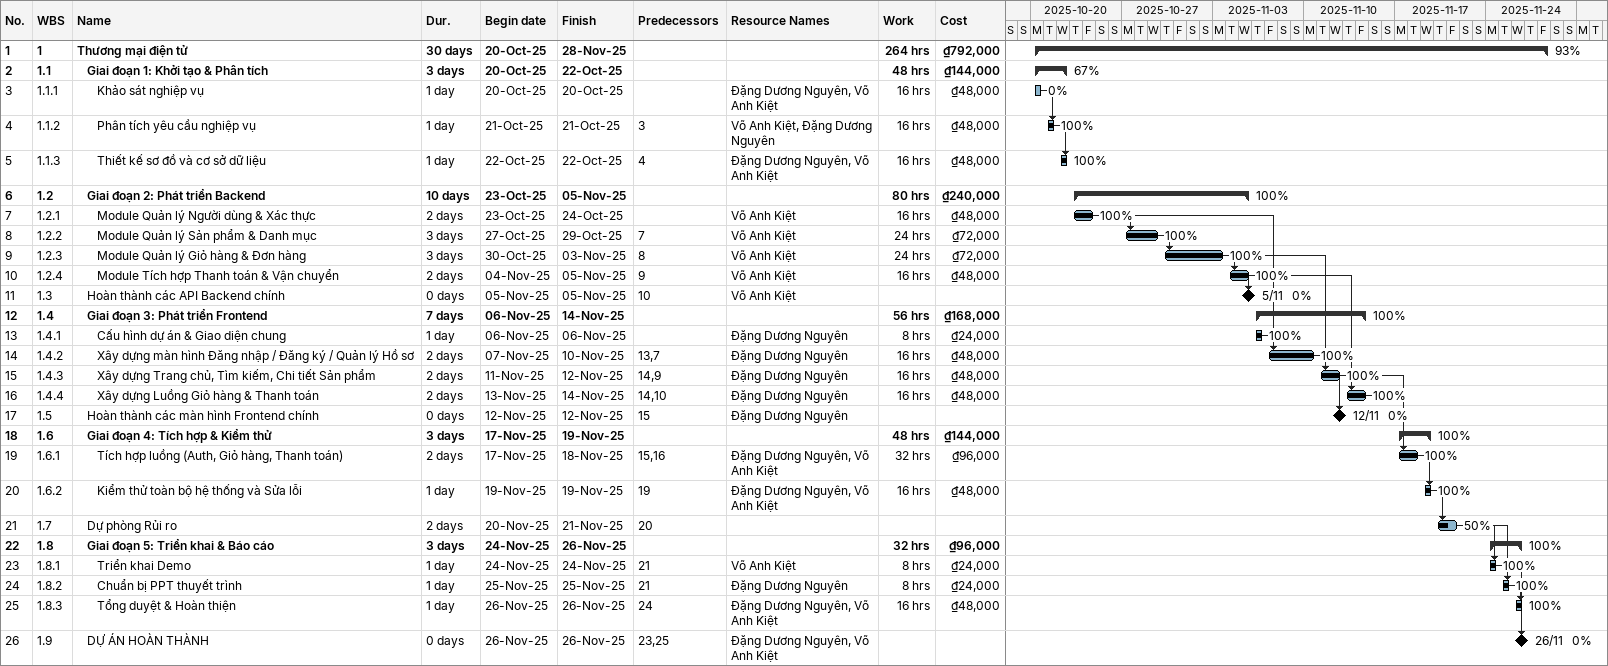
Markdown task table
| ID | WBS | Task | Duration | Start | Finish | Predecessors | Resources | % complete | Work (h) | Cost (₫) |
|---|---|---|---|---|---|---|---|---|---|---|
| 1 | 1 | **Thương mại điện tử** | 30d | 2025-10-20 | 2025-11-28 |  |  | 93 | 264 | 792000 |
| 2 | 1.1 | **Giai đoạn 1: Khởi tạo & Phân tích** | 3d | 2025-10-20 | 2025-10-22 |  |  | 67 | 48 | 144000 |
| 3 | 1.1.1 | Khảo sát nghiệp vụ | 1d | 2025-10-20 | 2025-10-20 |  | Đặng Dương Nguyên, Võ Anh Kiệt | 0 | 16 | 48000 |
| 4 | 1.1.2 | Phân tích yêu cầu nghiệp vụ | 1d | 2025-10-21 | 2025-10-21 | 3 | Võ Anh Kiệt, Đặng Dương Nguyên | 100 | 16 | 48000 |
| 5 | 1.1.3 | Thiết kế sơ đồ và cơ sở dữ liệu | 1d | 2025-10-22 | 2025-10-22 | 4 | Đặng Dương Nguyên, Võ Anh Kiệt | 100 | 16 | 48000 |
| 6 | 1.2 | **Giai đoạn 2: Phát triển Backend** | 10d | 2025-10-23 | 2025-11-05 |  |  | 100 | 80 | 240000 |
| 7 | 1.2.1 | Module Quản lý Người dùng & Xác thực | 2d | 2025-10-23 | 2025-10-24 |  | Võ Anh Kiệt | 100 | 16 | 48000 |
| 8 | 1.2.2 | Module Quản lý Sản phẩm & Danh mục | 3d | 2025-10-27 | 2025-10-29 | 7 | Võ Anh Kiệt | 100 | 24 | 72000 |
| 9 | 1.2.3 | Module Quản lý Giỏ hàng & Đơn hàng | 3d | 2025-10-30 | 2025-11-03 | 8 | Võ Anh Kiệt | 100 | 24 | 72000 |
| 10 | 1.2.4 | Module Tích hợp Thanh toán & Vận chuyển | 2d | 2025-11-04 | 2025-11-05 | 9 | Võ Anh Kiệt | 100 | 16 | 48000 |
| 11 | 1.3 | Hoàn thành các API Backend chính | 0d | 2025-11-05 | 2025-11-05 | 10 | Võ Anh Kiệt | 0 |  |  |
| 12 | 1.4 | **Giai đoạn 3: Phát triển Frontend** | 7d | 2025-11-06 | 2025-11-14 |  |  | 100 | 56 | 168000 |
| 13 | 1.4.1 | Cấu hình dự án & Giao diện chung | 1d | 2025-11-06 | 2025-11-06 |  | Đặng Dương Nguyên | 100 | 8 | 24000 |
| 14 | 1.4.2 | Xây dựng màn hình Đăng nhập / Đăng ký / Quản lý Hồ sơ | 2d | 2025-11-07 | 2025-11-10 | 13, 7 | Đặng Dương Nguyên | 100 | 16 | 48000 |
| 15 | 1.4.3 | Xây dựng Trang chủ, Tìm kiếm, Chi tiết Sản phẩm | 2d | 2025-11-11 | 2025-11-12 | 14, 9 | Đặng Dương Nguyên | 100 | 16 | 48000 |
| 16 | 1.4.4 | Xây dựng Luồng Giỏ hàng & Thanh toán | 2d | 2025-11-13 | 2025-11-14 | 14, 10 | Đặng Dương Nguyên | 100 | 16 | 48000 |
| 17 | 1.5 | Hoàn thành các màn hình Frontend chính | 0d | 2025-11-12 | 2025-11-12 | 15 | Đặng Dương Nguyên | 0 |  |  |
| 18 | 1.6 | **Giai đoạn 4: Tích hợp & Kiểm thử** | 3d | 2025-11-17 | 2025-11-19 |  |  | 100 | 48 | 144000 |
| 19 | 1.6.1 | Tích hợp luồng (Auth, Giỏ hàng, Thanh toán) | 2d | 2025-11-17 | 2025-11-18 | 15, 16 | Đặng Dương Nguyên, Võ Anh Kiệt | 100 | 32 | 96000 |
| 20 | 1.6.2 | Kiểm thử toàn bộ hệ thống và Sửa lỗi | 1d | 2025-11-19 | 2025-11-19 | 19 | Đặng Dương Nguyên, Võ Anh Kiệt | 100 | 16 | 48000 |
| 21 | 1.7 | Dự phòng Rủi ro | 2d | 2025-11-20 | 2025-11-21 | 20 |  | 50 |  |  |
| 22 | 1.8 | **Giai đoạn 5: Triển khai & Báo cáo** | 3d | 2025-11-24 | 2025-11-26 |  |  | 100 | 32 | 96000 |
| 23 | 1.8.1 | Triển khai Demo | 1d | 2025-11-24 | 2025-11-24 | 21 | Võ Anh Kiệt | 100 | 8 | 24000 |
| 24 | 1.8.2 | Chuẩn bị PPT thuyết trình | 1d | 2025-11-25 | 2025-11-25 | 21 | Đặng Dương Nguyên | 100 | 8 | 24000 |
| 25 | 1.8.3 | Tổng duyệt & Hoàn thiện | 1d | 2025-11-26 | 2025-11-26 | 24 | Đặng Dương Nguyên, Võ Anh Kiệt | 100 | 16 | 48000 |
| 26 | 1.9 | DỰ ÁN HOÀN THÀNH | 0d | 2025-11-26 | 2025-11-26 | 23, 25 | Đặng Dương Nguyên, Võ Anh Kiệt | 0 |  |  |
